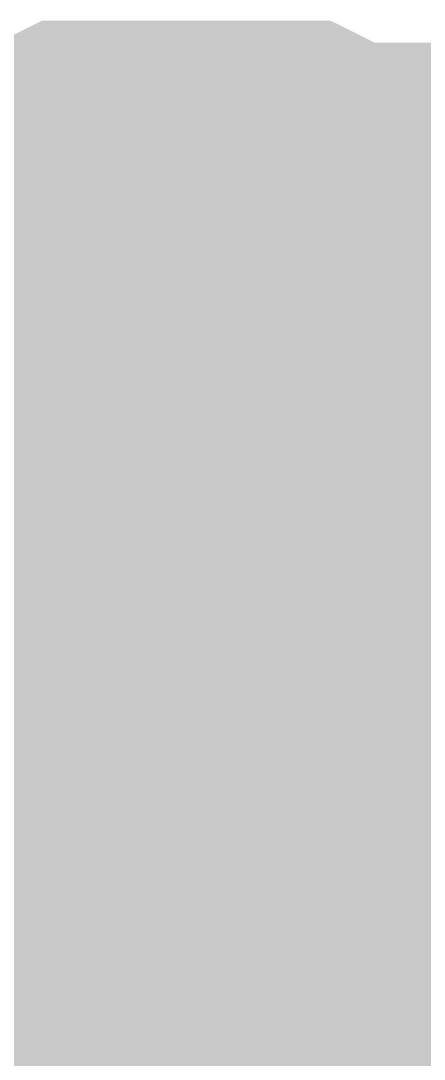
# Model space of a CAD drawing. Header units: inches. Extents: x 0 to 841, y 0 to 594.
# Drawn here: x 499.832 to 500.244, y 39.832 to 40.891 of the extents above; entities that cross this region are included whole.
import ezdxf

# ---------------------------------------------------------------- set-up
doc = ezdxf.new("R2010")
doc.units = ezdxf.units.IN
doc.layers.add('Sheet', color=255, linetype='Continuous')

msp = doc.modelspace()

# ---------------------------------------------------------------- linework, layer by layer
at = {"layer": 'Sheet'}
for points in [[(499.6638, 40.6735, 0.2997, 0.2997, 0), (499.7087, 40.6735, 0.2997, 0.2997, 0), (499.7311, 40.696, 0.2997, 0.2997, 0), (499.7761, 40.696, 0.2997, 0.2997, 0), (499.7985, 40.7185, 0.2997, 0.2997, 0), (499.8434, 40.7185, 0.2997, 0.2997, 0), (499.8884, 40.7409, 0.2997, 0.2997, 0), (499.9108, 40.7409, 0.2997, 0.2997, 0), (499.9557, 40.7409, 0.2997, 0.2997, 0), (500.0006, 40.7409, 0.2997, 0.2997, 0)], [(499.6638, 40.6735, 0.2997, 0.2997, 0), (499.7087, 40.6735, 0.2997, 0.2997, 0), (499.7311, 40.696, 0.2997, 0.2997, 0), (499.7761, 40.696, 0.2997, 0.2997, 0), (499.7985, 40.7185, 0.2997, 0.2997, 0), (499.8434, 40.7185, 0.2997, 0.2997, 0), (499.8884, 40.7409, 0.2997, 0.2997, 0), (499.9108, 40.7409, 0.2997, 0.2997, 0), (499.9557, 40.7409, 0.2997, 0.2997, 0), (500.0006, 40.7409, 0.2997, 0.2997, 0)], [(499.6638, 40.6735, 0.2997, 0.2997, 0), (499.7087, 40.6735, 0.2997, 0.2997, 0), (499.7311, 40.696, 0.2997, 0.2997, 0), (499.7761, 40.696, 0.2997, 0.2997, 0), (499.7985, 40.7185, 0.2997, 0.2997, 0), (499.8434, 40.7185, 0.2997, 0.2997, 0), (499.8884, 40.7409, 0.2997, 0.2997, 0), (499.9108, 40.7409, 0.2997, 0.2997, 0), (499.9557, 40.7409, 0.2997, 0.2997, 0), (500.0006, 40.7409, 0.2997, 0.2997, 0)], [(499.6638, 40.6735, 0.2997, 0.2997, 0), (499.7087, 40.6735, 0.2997, 0.2997, 0), (499.7311, 40.696, 0.2997, 0.2997, 0), (499.7761, 40.696, 0.2997, 0.2997, 0), (499.7985, 40.7185, 0.2997, 0.2997, 0), (499.8434, 40.7185, 0.2997, 0.2997, 0), (499.8884, 40.7409, 0.2997, 0.2997, 0), (499.9108, 40.7409, 0.2997, 0.2997, 0), (499.9557, 40.7409, 0.2997, 0.2997, 0), (500.0006, 40.7409, 0.2997, 0.2997, 0)], [(500.0006, 40.7409, 0.2997, 0.2997, 0), (500.0006, 40.7409, 0.2997, 0.2997, 0)], [(500.0006, 40.7409, 0.2997, 0.2997, 0), (500.0456, 40.7409, 0.2997, 0.2997, 0), (500.0905, 40.7409, 0.2997, 0.2997, 0), (500.1129, 40.7409, 0.2997, 0.2997, 0), (500.1578, 40.7185, 0.2997, 0.2997, 0), (500.2028, 40.7185, 0.2997, 0.2997, 0), (500.2252, 40.696, 0.2997, 0.2997, 0), (500.2701, 40.696, 0.2997, 0.2997, 0), (500.2926, 40.6735, 0.2997, 0.2997, 0), (500.3375, 40.6735, 0.2997, 0.2997, 0), (500.36, 40.6511, 0.2997, 0.2997, 0), (500.4049, 40.6286, 0.2997, 0.2997, 0)], [(500.0006, 40.7409, 0.2997, 0.2997, 0), (500.0006, 40.7409, 0.2997, 0.2997, 0)], [(500.0006, 40.7409, 0.2997, 0.2997, 0), (500.0456, 40.7409, 0.2997, 0.2997, 0), (500.0905, 40.7409, 0.2997, 0.2997, 0), (500.1129, 40.7409, 0.2997, 0.2997, 0), (500.1578, 40.7185, 0.2997, 0.2997, 0), (500.2028, 40.7185, 0.2997, 0.2997, 0), (500.2252, 40.696, 0.2997, 0.2997, 0), (500.2701, 40.696, 0.2997, 0.2997, 0), (500.2926, 40.6735, 0.2997, 0.2997, 0), (500.3375, 40.6735, 0.2997, 0.2997, 0), (500.36, 40.6511, 0.2997, 0.2997, 0), (500.4049, 40.6286, 0.2997, 0.2997, 0)], [(500.0006, 40.7409, 0.2997, 0.2997, 0), (500.0006, 40.7409, 0.2997, 0.2997, 0)], [(500.0006, 40.7409, 0.2997, 0.2997, 0), (500.0456, 40.7409, 0.2997, 0.2997, 0), (500.0905, 40.7409, 0.2997, 0.2997, 0), (500.1129, 40.7409, 0.2997, 0.2997, 0), (500.1578, 40.7185, 0.2997, 0.2997, 0), (500.2028, 40.7185, 0.2997, 0.2997, 0), (500.2252, 40.696, 0.2997, 0.2997, 0), (500.2701, 40.696, 0.2997, 0.2997, 0), (500.2926, 40.6735, 0.2997, 0.2997, 0), (500.3375, 40.6735, 0.2997, 0.2997, 0), (500.36, 40.6511, 0.2997, 0.2997, 0), (500.4049, 40.6286, 0.2997, 0.2997, 0)], [(500.0006, 40.7409, 0.2997, 0.2997, 0), (500.0006, 40.7409, 0.2997, 0.2997, 0)], [(500.0006, 40.7409, 0.2997, 0.2997, 0), (500.0456, 40.7409, 0.2997, 0.2997, 0), (500.0905, 40.7409, 0.2997, 0.2997, 0), (500.1129, 40.7409, 0.2997, 0.2997, 0), (500.1578, 40.7185, 0.2997, 0.2997, 0), (500.2028, 40.7185, 0.2997, 0.2997, 0), (500.2252, 40.696, 0.2997, 0.2997, 0), (500.2701, 40.696, 0.2997, 0.2997, 0), (500.2926, 40.6735, 0.2997, 0.2997, 0), (500.3375, 40.6735, 0.2997, 0.2997, 0), (500.36, 40.6511, 0.2997, 0.2997, 0), (500.4049, 40.6286, 0.2997, 0.2997, 0)], [(499.7761, 40.696, 0.0991, 0.0991, 0), (499.7985, 40.7185, 0.0991, 0.0991, 0), (499.8434, 40.7185, 0.0991, 0.0991, 0), (499.8884, 40.7409, 0.0991, 0.0991, 0), (499.9108, 40.7409, 0.0991, 0.0991, 0), (499.9557, 40.7409, 0.0991, 0.0991, 0), (500.0006, 40.7409, 0.0991, 0.0991, 0)], [(499.7761, 40.696, 0.0991, 0.0991, 0), (499.7985, 40.7185, 0.0991, 0.0991, 0), (499.8434, 40.7185, 0.0991, 0.0991, 0), (499.8884, 40.7409, 0.0991, 0.0991, 0), (499.9108, 40.7409, 0.0991, 0.0991, 0), (499.9557, 40.7409, 0.0991, 0.0991, 0), (500.0006, 40.7409, 0.0991, 0.0991, 0)], [(499.7761, 40.696, 0.0991, 0.0991, 0), (499.7985, 40.7185, 0.0991, 0.0991, 0), (499.8434, 40.7185, 0.0991, 0.0991, 0), (499.8884, 40.7409, 0.0991, 0.0991, 0), (499.9108, 40.7409, 0.0991, 0.0991, 0), (499.9557, 40.7409, 0.0991, 0.0991, 0), (500.0006, 40.7409, 0.0991, 0.0991, 0)], [(499.7761, 40.696, 0.0991, 0.0991, 0), (499.7985, 40.7185, 0.0991, 0.0991, 0), (499.8434, 40.7185, 0.0991, 0.0991, 0), (499.8884, 40.7409, 0.0991, 0.0991, 0), (499.9108, 40.7409, 0.0991, 0.0991, 0), (499.9557, 40.7409, 0.0991, 0.0991, 0), (500.0006, 40.7409, 0.0991, 0.0991, 0)], [(500.0006, 40.7409, 0.0991, 0.0991, 0), (500.0006, 40.7409, 0.0991, 0.0991, 0)], [(500.0006, 40.7409, 0.0991, 0.0991, 0), (500.0456, 40.7409, 0.0991, 0.0991, 0), (500.0905, 40.7409, 0.0991, 0.0991, 0), (500.1129, 40.7409, 0.0991, 0.0991, 0), (500.1578, 40.7185, 0.0991, 0.0991, 0), (500.2028, 40.7185, 0.0991, 0.0991, 0), (500.2252, 40.696, 0.0991, 0.0991, 0), (500.2701, 40.696, 0.0991, 0.0991, 0), (500.2926, 40.6735, 0.0991, 0.0991, 0), (500.3375, 40.6735, 0.0991, 0.0991, 0)], [(500.0006, 40.7409, 0.0991, 0.0991, 0), (500.0006, 40.7409, 0.0991, 0.0991, 0)], [(500.0006, 40.7409, 0.0991, 0.0991, 0), (500.0456, 40.7409, 0.0991, 0.0991, 0), (500.0905, 40.7409, 0.0991, 0.0991, 0), (500.1129, 40.7409, 0.0991, 0.0991, 0), (500.1578, 40.7185, 0.0991, 0.0991, 0), (500.2028, 40.7185, 0.0991, 0.0991, 0), (500.2252, 40.696, 0.0991, 0.0991, 0), (500.2701, 40.696, 0.0991, 0.0991, 0), (500.2926, 40.6735, 0.0991, 0.0991, 0), (500.3375, 40.6735, 0.0991, 0.0991, 0)], [(500.0006, 40.7409, 0.0991, 0.0991, 0), (500.0006, 40.7409, 0.0991, 0.0991, 0)], [(500.0006, 40.7409, 0.0991, 0.0991, 0), (500.0456, 40.7409, 0.0991, 0.0991, 0), (500.0905, 40.7409, 0.0991, 0.0991, 0), (500.1129, 40.7409, 0.0991, 0.0991, 0), (500.1578, 40.7185, 0.0991, 0.0991, 0), (500.2028, 40.7185, 0.0991, 0.0991, 0), (500.2252, 40.696, 0.0991, 0.0991, 0), (500.2701, 40.696, 0.0991, 0.0991, 0), (500.2926, 40.6735, 0.0991, 0.0991, 0), (500.3375, 40.6735, 0.0991, 0.0991, 0)], [(500.0006, 40.7409, 0.0991, 0.0991, 0), (500.0006, 40.7409, 0.0991, 0.0991, 0)], [(500.0006, 40.7409, 0.0991, 0.0991, 0), (500.0456, 40.7409, 0.0991, 0.0991, 0), (500.0905, 40.7409, 0.0991, 0.0991, 0), (500.1129, 40.7409, 0.0991, 0.0991, 0), (500.1578, 40.7185, 0.0991, 0.0991, 0), (500.2028, 40.7185, 0.0991, 0.0991, 0), (500.2252, 40.696, 0.0991, 0.0991, 0), (500.2701, 40.696, 0.0991, 0.0991, 0), (500.2926, 40.6735, 0.0991, 0.0991, 0), (500.3375, 40.6735, 0.0991, 0.0991, 0)], [(499.6638, 40.3591, 0.2997, 0.2997, 0), (499.6862, 40.3816, 0.2997, 0.2997, 0), (499.7087, 40.404, 0.2997, 0.2997, 0), (499.7311, 40.404, 0.2997, 0.2997, 0), (499.7536, 40.4265, 0.2997, 0.2997, 0), (499.7761, 40.4265, 0.2997, 0.2997, 0), (499.7985, 40.449, 0.2997, 0.2997, 0), (499.821, 40.449, 0.2997, 0.2997, 0), (499.821, 40.4714, 0.2997, 0.2997, 0), (499.8659, 40.4714, 0.2997, 0.2997, 0), (499.8884, 40.4714, 0.2997, 0.2997, 0), (499.9108, 40.4939, 0.2997, 0.2997, 0), (499.9333, 40.4939, 0.2997, 0.2997, 0), (499.9557, 40.4939, 0.2997, 0.2997, 0), (499.9782, 40.4939, 0.2997, 0.2997, 0), (500.0006, 40.4939, 0.2997, 0.2997, 0)], [(499.6638, 40.3591, 0.2997, 0.2997, 0), (499.6862, 40.3816, 0.2997, 0.2997, 0), (499.7087, 40.404, 0.2997, 0.2997, 0), (499.7311, 40.404, 0.2997, 0.2997, 0), (499.7536, 40.4265, 0.2997, 0.2997, 0), (499.7761, 40.4265, 0.2997, 0.2997, 0), (499.7985, 40.449, 0.2997, 0.2997, 0), (499.821, 40.449, 0.2997, 0.2997, 0), (499.821, 40.4714, 0.2997, 0.2997, 0), (499.8659, 40.4714, 0.2997, 0.2997, 0), (499.8884, 40.4714, 0.2997, 0.2997, 0), (499.9108, 40.4939, 0.2997, 0.2997, 0), (499.9333, 40.4939, 0.2997, 0.2997, 0), (499.9557, 40.4939, 0.2997, 0.2997, 0), (499.9782, 40.4939, 0.2997, 0.2997, 0), (500.0006, 40.4939, 0.2997, 0.2997, 0)], [(499.6638, 40.3591, 0.2997, 0.2997, 0), (499.6862, 40.3816, 0.2997, 0.2997, 0), (499.7087, 40.404, 0.2997, 0.2997, 0), (499.7311, 40.404, 0.2997, 0.2997, 0), (499.7536, 40.4265, 0.2997, 0.2997, 0), (499.7761, 40.4265, 0.2997, 0.2997, 0), (499.7985, 40.449, 0.2997, 0.2997, 0), (499.821, 40.449, 0.2997, 0.2997, 0), (499.821, 40.4714, 0.2997, 0.2997, 0), (499.8659, 40.4714, 0.2997, 0.2997, 0), (499.8884, 40.4714, 0.2997, 0.2997, 0), (499.9108, 40.4939, 0.2997, 0.2997, 0), (499.9333, 40.4939, 0.2997, 0.2997, 0), (499.9557, 40.4939, 0.2997, 0.2997, 0), (499.9782, 40.4939, 0.2997, 0.2997, 0), (500.0006, 40.4939, 0.2997, 0.2997, 0)], [(500.0006, 40.4939, 0.2997, 0.2997, 0), (500.0006, 40.4939, 0.2997, 0.2997, 0)], [(500.0006, 40.4939, 0.2997, 0.2997, 0), (500.0231, 40.4939, 0.2997, 0.2997, 0), (500.0456, 40.4939, 0.2997, 0.2997, 0), (500.0905, 40.4939, 0.2997, 0.2997, 0), (500.1129, 40.4939, 0.2997, 0.2997, 0), (500.1354, 40.4714, 0.2997, 0.2997, 0), (500.1578, 40.4714, 0.2997, 0.2997, 0), (500.1803, 40.4714, 0.2997, 0.2997, 0), (500.2028, 40.449, 0.2997, 0.2997, 0), (500.2252, 40.449, 0.2997, 0.2997, 0), (500.2477, 40.4265, 0.2997, 0.2997, 0), (500.2701, 40.4265, 0.2997, 0.2997, 0), (500.2926, 40.404, 0.2997, 0.2997, 0), (500.315, 40.404, 0.2997, 0.2997, 0), (500.3375, 40.3816, 0.2997, 0.2997, 0), (500.36, 40.3591, 0.2997, 0.2997, 0), (500.36, 40.3367, 0.2997, 0.2997, 0), (500.3824, 40.3367, 0.2997, 0.2997, 0), (500.4049, 40.3142, 0.2997, 0.2997, 0)], [(500.0006, 40.4939, 0.2997, 0.2997, 0), (500.0006, 40.4939, 0.2997, 0.2997, 0)], [(500.0006, 40.4939, 0.2997, 0.2997, 0), (500.0231, 40.4939, 0.2997, 0.2997, 0), (500.0456, 40.4939, 0.2997, 0.2997, 0), (500.0905, 40.4939, 0.2997, 0.2997, 0), (500.1129, 40.4939, 0.2997, 0.2997, 0), (500.1354, 40.4714, 0.2997, 0.2997, 0), (500.1578, 40.4714, 0.2997, 0.2997, 0), (500.1803, 40.4714, 0.2997, 0.2997, 0), (500.2028, 40.449, 0.2997, 0.2997, 0), (500.2252, 40.449, 0.2997, 0.2997, 0), (500.2477, 40.4265, 0.2997, 0.2997, 0), (500.2701, 40.4265, 0.2997, 0.2997, 0), (500.2926, 40.404, 0.2997, 0.2997, 0), (500.315, 40.404, 0.2997, 0.2997, 0), (500.3375, 40.3816, 0.2997, 0.2997, 0), (500.36, 40.3591, 0.2997, 0.2997, 0), (500.36, 40.3367, 0.2997, 0.2997, 0), (500.3824, 40.3367, 0.2997, 0.2997, 0), (500.4049, 40.3142, 0.2997, 0.2997, 0)], [(500.0006, 40.4939, 0.2997, 0.2997, 0), (500.0006, 40.4939, 0.2997, 0.2997, 0)], [(500.0006, 40.4939, 0.2997, 0.2997, 0), (500.0231, 40.4939, 0.2997, 0.2997, 0), (500.0456, 40.4939, 0.2997, 0.2997, 0), (500.0905, 40.4939, 0.2997, 0.2997, 0), (500.1129, 40.4939, 0.2997, 0.2997, 0), (500.1354, 40.4714, 0.2997, 0.2997, 0), (500.1578, 40.4714, 0.2997, 0.2997, 0), (500.1803, 40.4714, 0.2997, 0.2997, 0), (500.2028, 40.449, 0.2997, 0.2997, 0), (500.2252, 40.449, 0.2997, 0.2997, 0), (500.2477, 40.4265, 0.2997, 0.2997, 0), (500.2701, 40.4265, 0.2997, 0.2997, 0), (500.2926, 40.404, 0.2997, 0.2997, 0), (500.315, 40.404, 0.2997, 0.2997, 0), (500.3375, 40.3816, 0.2997, 0.2997, 0), (500.36, 40.3591, 0.2997, 0.2997, 0), (500.36, 40.3367, 0.2997, 0.2997, 0), (500.3824, 40.3367, 0.2997, 0.2997, 0), (500.4049, 40.3142, 0.2997, 0.2997, 0)], [(499.7761, 40.4265, 0.0991, 0.0991, 0), (499.7985, 40.449, 0.0991, 0.0991, 0), (499.821, 40.449, 0.0991, 0.0991, 0), (499.821, 40.4714, 0.0991, 0.0991, 0), (499.8659, 40.4714, 0.0991, 0.0991, 0), (499.8884, 40.4714, 0.0991, 0.0991, 0), (499.9108, 40.4939, 0.0991, 0.0991, 0), (499.9333, 40.4939, 0.0991, 0.0991, 0), (499.9557, 40.4939, 0.0991, 0.0991, 0), (499.9782, 40.4939, 0.0991, 0.0991, 0), (500.0006, 40.4939, 0.0991, 0.0991, 0)], [(499.7761, 40.4265, 0.0991, 0.0991, 0), (499.7985, 40.449, 0.0991, 0.0991, 0), (499.821, 40.449, 0.0991, 0.0991, 0), (499.821, 40.4714, 0.0991, 0.0991, 0), (499.8659, 40.4714, 0.0991, 0.0991, 0), (499.8884, 40.4714, 0.0991, 0.0991, 0), (499.9108, 40.4939, 0.0991, 0.0991, 0), (499.9333, 40.4939, 0.0991, 0.0991, 0), (499.9557, 40.4939, 0.0991, 0.0991, 0), (499.9782, 40.4939, 0.0991, 0.0991, 0), (500.0006, 40.4939, 0.0991, 0.0991, 0)], [(499.7761, 40.4265, 0.0991, 0.0991, 0), (499.7985, 40.449, 0.0991, 0.0991, 0), (499.821, 40.449, 0.0991, 0.0991, 0), (499.821, 40.4714, 0.0991, 0.0991, 0), (499.8659, 40.4714, 0.0991, 0.0991, 0), (499.8884, 40.4714, 0.0991, 0.0991, 0), (499.9108, 40.4939, 0.0991, 0.0991, 0), (499.9333, 40.4939, 0.0991, 0.0991, 0), (499.9557, 40.4939, 0.0991, 0.0991, 0), (499.9782, 40.4939, 0.0991, 0.0991, 0), (500.0006, 40.4939, 0.0991, 0.0991, 0)], [(500.0006, 40.4939, 0.0991, 0.0991, 0), (500.0006, 40.4939, 0.0991, 0.0991, 0)], [(500.0006, 40.4939, 0.0991, 0.0991, 0), (500.0231, 40.4939, 0.0991, 0.0991, 0), (500.0456, 40.4939, 0.0991, 0.0991, 0), (500.0905, 40.4939, 0.0991, 0.0991, 0), (500.1129, 40.4939, 0.0991, 0.0991, 0), (500.1354, 40.4714, 0.0991, 0.0991, 0), (500.1578, 40.4714, 0.0991, 0.0991, 0), (500.1803, 40.4714, 0.0991, 0.0991, 0), (500.2028, 40.449, 0.0991, 0.0991, 0), (500.2252, 40.449, 0.0991, 0.0991, 0), (500.2477, 40.4265, 0.0991, 0.0991, 0), (500.2701, 40.4265, 0.0991, 0.0991, 0), (500.2926, 40.404, 0.0991, 0.0991, 0), (500.315, 40.404, 0.0991, 0.0991, 0)], [(500.0006, 40.4939, 0.0991, 0.0991, 0), (500.0006, 40.4939, 0.0991, 0.0991, 0)], [(500.0006, 40.4939, 0.0991, 0.0991, 0), (500.0231, 40.4939, 0.0991, 0.0991, 0), (500.0456, 40.4939, 0.0991, 0.0991, 0), (500.0905, 40.4939, 0.0991, 0.0991, 0), (500.1129, 40.4939, 0.0991, 0.0991, 0), (500.1354, 40.4714, 0.0991, 0.0991, 0), (500.1578, 40.4714, 0.0991, 0.0991, 0), (500.1803, 40.4714, 0.0991, 0.0991, 0), (500.2028, 40.449, 0.0991, 0.0991, 0), (500.2252, 40.449, 0.0991, 0.0991, 0), (500.2477, 40.4265, 0.0991, 0.0991, 0), (500.2701, 40.4265, 0.0991, 0.0991, 0), (500.2926, 40.404, 0.0991, 0.0991, 0), (500.315, 40.404, 0.0991, 0.0991, 0)], [(500.0006, 40.4939, 0.0991, 0.0991, 0), (500.0006, 40.4939, 0.0991, 0.0991, 0)], [(500.0006, 40.4939, 0.0991, 0.0991, 0), (500.0231, 40.4939, 0.0991, 0.0991, 0), (500.0456, 40.4939, 0.0991, 0.0991, 0), (500.0905, 40.4939, 0.0991, 0.0991, 0), (500.1129, 40.4939, 0.0991, 0.0991, 0), (500.1354, 40.4714, 0.0991, 0.0991, 0), (500.1578, 40.4714, 0.0991, 0.0991, 0), (500.1803, 40.4714, 0.0991, 0.0991, 0), (500.2028, 40.449, 0.0991, 0.0991, 0), (500.2252, 40.449, 0.0991, 0.0991, 0), (500.2477, 40.4265, 0.0991, 0.0991, 0), (500.2701, 40.4265, 0.0991, 0.0991, 0), (500.2926, 40.404, 0.0991, 0.0991, 0), (500.315, 40.404, 0.0991, 0.0991, 0)], [(495.015, 39.9998, 0.7493, 0.7493, 0), (500.0006, 39.9998, 0.7493, 0.7493, 0)], [(505.0087, 39.9998, 0.7493, 0.7493, 0), (500.0006, 39.9998, 0.7493, 0.7493, 0)], [(500.0006, 39.9998, 0.7493, 0.7493, 0), (500.0006, 37.4843, 0.7493, 0.7493, 0)], [(505.0087, 39.9998, 0.2997, 0.2997, 0), (500.0006, 39.9998, 0.2997, 0.2997, 0)]]:
    msp.add_lwpolyline(points, format="xyseb", dxfattribs=at)
msp.add_lwpolyline([(499.746, 40, 0.508, 0.508, 1), (500.254, 40, 0.508, 0.508, 1)], format="xyseb", close=True, dxfattribs=at)

doc.saveas('drawing.dxf')
